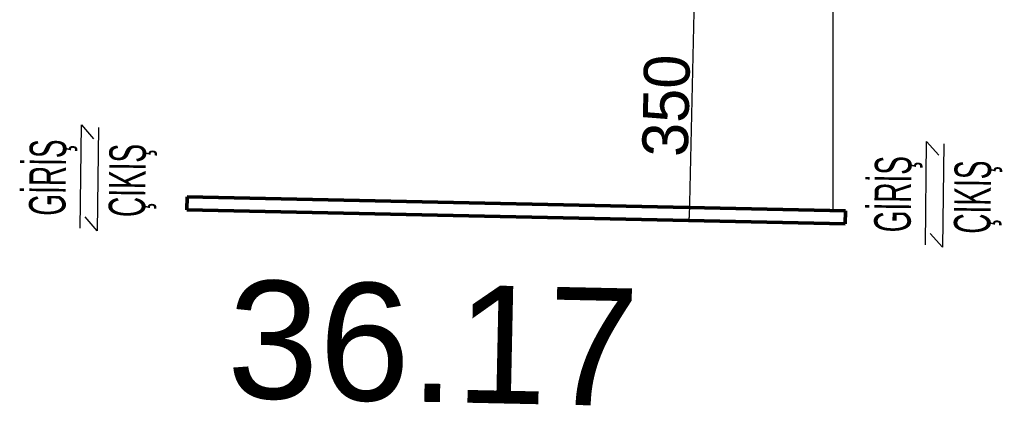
# Model space of a CAD drawing. Header units: centimetres. Extents: x 63871 to 181827, y -95930 to 42199.
# Drawn here: x 146759 to 148261, y 18038 to 18628 of the extents above; entities that cross this region are included whole.
import ezdxf

# ---------------------------------------------------------------- set-up
doc = ezdxf.new("R2010")
doc.units = ezdxf.units.CM
for name, color, linetype, lineweight in [('A-AREA-IDEN', 7, 'Continuous', 9), ('ARA SINIRLAR', 225, 'Continuous', 15), ('OLUK', 222, 'Continuous', 15), ('PARSEL SINIRI', 12, 'Continuous', 50), ('ROL_CEPHE', 1, 'Continuous', 0)]:
    doc.layers.add(name, color=color, linetype=linetype, lineweight=lineweight)
doc.layers.add('Dıış Ölçü', color=140, linetype='Continuous')
doc.styles.add('Arial', font='Arial.ttf', dxfattribs={"height": 250})
doc.styles.add('RomanS', font='')
doc.styles.get("Standard").update_dxf_attribs({"font": 'Arial.ttf'})
doc.styles.get('RomanS').set_extended_font_data('Stylus BT')
doc.dimstyles.new('BÖYÜK', dxfattribs={"dimtxt": 70, "dimasz": 5, "dimexe": 5, "dimexo": 5, "dimgap": 2, "dimtad": 3, "dimdec": 0, "dimzin": 0, "dimdsep": 46, "dimtxsty": 'RomanS', "dimblk": 'DOT', "dimcen": 5, "dimadec": 0, "dimazin": 0, "dimtfac": 1, "dimtdec": 0, "dimtix": 1, "dimtofl": 0, "dimtmove": 1, "dimatfit": 0, "dimldrblk": 'DOT', "dimfxl": 10, "dimfxlon": 1, "dimtolj": 1, "dimtzin": 0, "dimarcsym": 0})

# ---------------------------------------------------------------- blocks, each defined once
blk = doc.blocks.new('_Dot')
at = {"color": 0, "linetype": 'ByBlock', "lineweight": -2}
blk.add_line((-0.5, 0), (-1, 0), dxfattribs=at)
at = {"color": 0, "linetype": 'ByBlock', "const_width": 0.5}
blk.add_lwpolyline([(-0.25, 0, 1), (0.25, 0, 1)], format="xyb", close=True, dxfattribs=at)
blk = doc.blocks.new('*D126')
at = {"layer": 'Defpoints', "color": 0, "transparency": 16777216}
for p in [(-8638.8, 2487.6), (-8646.3, 2137.6), (-8646.3, 2137.6)]:
    blk.add_point(p, dxfattribs=at)
at = {"layer": 'Dıış Ölçü', "color": 0, "lineweight": -2, "transparency": 16777216}
for p, q in [((-8638.9, 2482.6), (-8646.2, 2142.6)), ((-8638.8, 2487.6), (-8643.8, 2487.7)), ((-8646.3, 2137.6), (-8651.3, 2137.7))]:
    blk.add_line(p, q, dxfattribs=at)
at = {"layer": 'Dıış Ölçü', "color": 0, "lineweight": -2, "transparency": 16777216, "xscale": 5, "yscale": 5, "zscale": 5}
for p, rotation in [((-8638.8, 2487.6), 88.78041660054095), ((-8646.3, 2137.6), 268.780416600541)]:
    blk.add_blockref('_Dot', p, dxfattribs=dict(at, rotation=rotation))
at = {"layer": 'Dıış Ölçü', "color": 0, "transparency": 16777216, "insert": (-8681.3, 2313.4), "char_height": 70, "attachment_point": 5, "rotation": 88.7804, "style": 'RomanS'}
blk.add_mtext('\\A1;350', dxfattribs=at)
blk = doc.blocks.new('yerleşim planı')
at = {"layer": 'A-AREA-IDEN'}
for p, q in [((-9577.7, 2126.1), (-9575.8, 2284.1)), ((-9575.8, 2284.1), (-9557.2, 2262.9)), ((-9549.6, 2280.2), (-9551.5, 2122.2)), ((-8285.2, 2100.7), (-8283.3, 2258.7)), ((-8283.3, 2258.7), (-8264.6, 2237.5)), ((-8257, 2254.8), (-8259, 2096.8)), ((-9551.5, 2122.2), (-9570.2, 2143.4)), ((-8259, 2096.8), (-8277.6, 2118))]:
    blk.add_line(p, q, dxfattribs=at)
at = {"layer": 'ARA SINIRLAR'}
blk.add_line((-8426.7, 3811.4), (-8426.7, 2153), dxfattribs=at)
at = {"layer": 'PARSEL SINIRI'}
for p, q in [((-9414.3, 2174), (-9414.8, 2154)), ((-8407.5, 2152.6), (-8408, 2132.6)), ((-8426.7, 2133), (-8426.7, 2133))]:
    blk.add_line(p, q, dxfattribs=at)
for points in [[(-9414.3, 2174), (-8407.5, 2152.6)], [(-9414.8, 2154), (-8408, 2132.6)]]:
    blk.add_lwpolyline(points, dxfattribs=at)
at = {"layer": 'A-AREA-IDEN', "style": 'Arial', "width": 0.55}
for s, p in [('GİRİŞ', (-9600.3, 2144.8)), ('ÇIKIŞ', (-9478.4, 2142.7)), ('GİRİŞ', (-8307.8, 2119.4)), ('ÇIKIŞ', (-8185.9, 2117.3))]:
    blk.add_text(s, height=55.8, rotation=89.2995, dxfattribs=at).set_placement(p)
at = {"layer": 'ROL_CEPHE', "lineweight": 0}
blk.add_text('36.17', height=180, rotation=358.7887, dxfattribs=at).set_placement((-9354.1, 1866.9))
at = {"layer": 'Dıış Ölçü'}
dim = blk.add_aligned_dim(p1=(-8638.8, 2487.6), p2=(-8646.3, 2137.6), distance=0, dimstyle='BÖYÜK', dxfattribs=at)
dim.commit()
dim.dimension.update_dxf_attribs({"geometry": '*D126', "text_midpoint": (-8681.3, 2313.4)})

msp = doc.modelspace()

# ---------------------------------------------------------------- block references
at = {"layer": 'OLUK'}
msp.add_blockref('yerleşim planı', (156428.8, 16182.6), dxfattribs=at)

doc.saveas('drawing.dxf')
